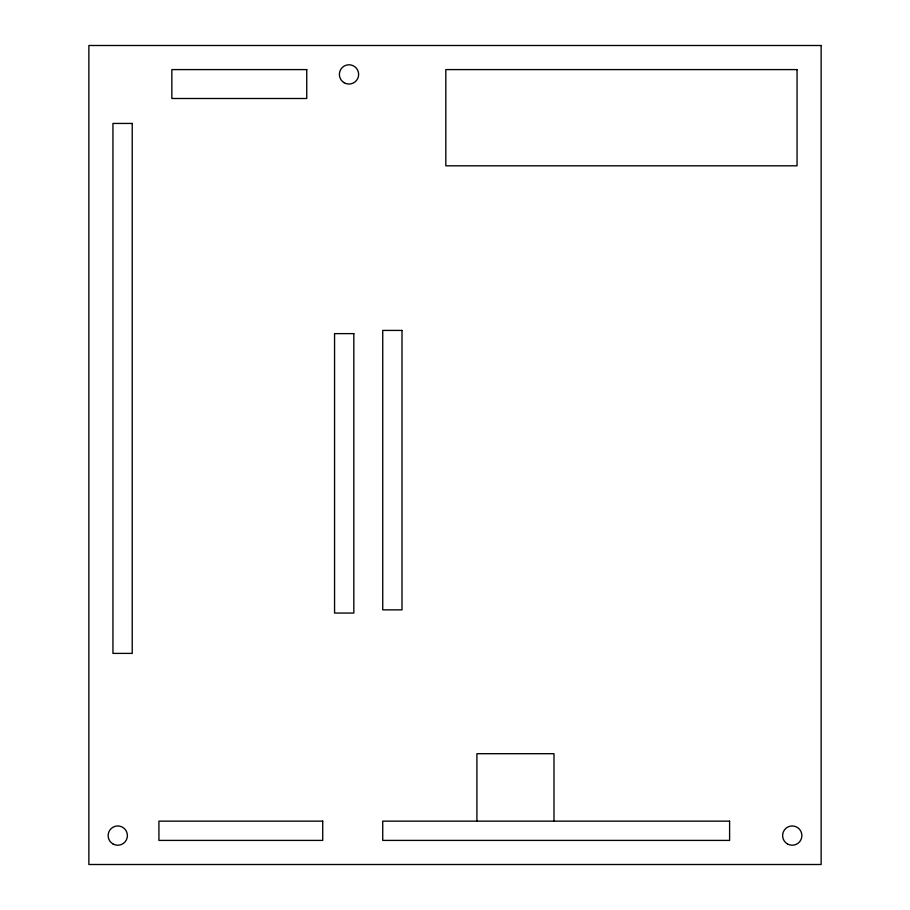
<?xml version="1.0" encoding="UTF-8"?>
<svg xmlns="http://www.w3.org/2000/svg" width="910" height="910" viewBox="0 0 910 910"><rect width="100%" height="100%" fill="white"/><g stroke="black" fill="none" stroke-linecap="round" stroke-linejoin="round"><path stroke-width="1.36" d="M553.997 821.138L553.997 753.696L476.908 753.696L476.908 821.138M821.138 45.5L88.862 45.5L88.862 864.5L821.138 864.5L821.138 45.5M306.75 69.592L171.853 69.592L171.853 98.496L306.75 98.496L306.75 69.592M797.058 69.592L445.82 69.592L445.82 165.813L797.058 165.813L797.058 69.592M132.223 123.441L112.942 123.441L112.942 653.391L132.223 653.391L132.223 123.441M402.004 330.421L382.735 330.421L382.735 609.848L402.004 609.848L402.004 330.421M353.831 333.629L334.561 333.629L334.561 613.056L353.831 613.056L353.831 333.629M322.72 821.138L158.92 821.138L158.92 840.408L322.72 840.408L322.72 821.138M729.604 821.138L382.735 821.138L382.735 840.408L729.604 840.408L729.604 821.138M787.423 843.934A9.635 9.635 0 0 0 801.869 835.596A9.635 9.635 0 0 0 787.423 827.247A9.635 9.635 0 0 0 787.423 843.934M112.942 843.934A9.635 9.635 0 0 0 127.4 835.596A9.635 9.635 0 0 0 112.942 827.247A9.635 9.635 0 0 0 112.942 843.934M344.196 82.753A9.635 9.635 0 0 0 358.642 74.404A9.635 9.635 0 0 0 344.196 66.066A9.635 9.635 0 0 0 344.196 82.753"/></g></svg>
